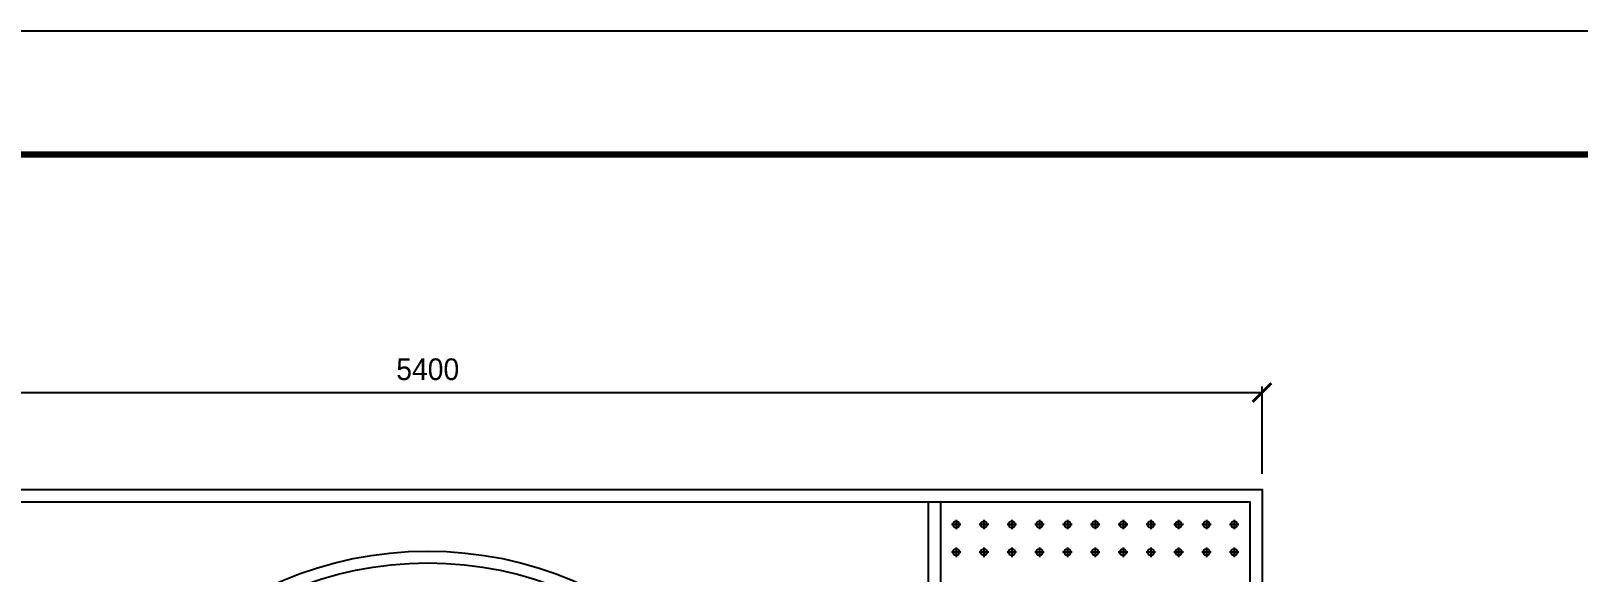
# Model space of a CAD drawing. Header units: millimetres. Extents: x 0 to 16815, y 0 to 11890.
# Drawn here: x 3401 to 8407, y 10138 to 11890 of the extents above; entities that cross this region are included whole.
import ezdxf

# ---------------------------------------------------------------- set-up
doc = ezdxf.new("R2010")
doc.units = ezdxf.units.MM
doc.linetypes.add('CENTER', pattern=[2, 1.25, -0.25, 0.25, -0.25])
doc.layers.get('DEFPOINTS').update_dxf_attribs({"color": 143})
for name, color, linetype in [('CENTER', 1, 'CENTER'), ('냉각탑_dim', 1, 'Continuous'), ('냉각탑_form', 1, 'Continuous')]:
    doc.layers.add(name, color=color, linetype=linetype)
doc.styles.add('HY울릉도L', font='')
doc.styles.get('HY울릉도L').set_extended_font_data('HY울릉도L')
doc.dimstyles.new('성지DIM', dxfattribs={"dimtxt": 3.5, "dimasz": 3, "dimexe": 1, "dimexo": 2.5, "dimgap": 2, "dimtad": 1, "dimdec": 0, "dimzin": 3, "dimdsep": 46, "dimtxsty": 'HY울릉도L', "dimblk": 'ARCHTICK', "dimcen": -2, "dimclrd": 256, "dimclre": 256, "dimclrt": 7, "dimadec": 0, "dimazin": 0, "dimtfac": 1, "dimtdec": 0, "dimtofl": 0, "dimtmove": 0, "dimatfit": 3, "dimfxl": 0, "dimtolj": 1, "dimtzin": 0, "dimlwe": -1, "dimarcsym": 0})

# ---------------------------------------------------------------- blocks, each defined once
blk = doc.blocks.new('냉각탑form')
at = {"layer": 'DEFPOINTS'}
blk.add_lwpolyline([(0, 297.07), (420.1, 297.07), (420.1, 0), (0, 0)], close=True, dxfattribs=at)
at = {"layer": '냉각탑_form', "const_width": 0.5}
blk.add_lwpolyline([(10, 287.07), (10, 10), (410.1, 10), (410.1, 287.07)], close=True, dxfattribs=at)
blk = doc.blocks.new('_ArchTick')
at = {"color": 0, "linetype": 'ByBlock', "const_width": 0.15}
blk.add_lwpolyline([(-0.5, -0.5), (0.5, 0.5)], dxfattribs=at)
blk = doc.blocks.new('*D26')
at = {"layer": 'DEFPOINTS', "color": 0, "transparency": 16777216}
for p in [(7384.8, 10719.7), (1984.8, 10406.3), (7384.8, 10406.3)]:
    blk.add_point(p, dxfattribs=at)
at = {"layer": '냉각탑_dim', "transparency": 16777216}
for p, q in [((1984.8, 10456.3), (1984.8, 10739.7)), ((7384.8, 10456.3), (7384.8, 10739.7))]:
    blk.add_line(p, q, dxfattribs=at)
at = {"layer": '냉각탑_dim', "lineweight": -2, "transparency": 16777216}
blk.add_line((1984.8, 10719.7), (7384.8, 10719.7), dxfattribs=at)
at = {"layer": '냉각탑_dim', "lineweight": -2, "transparency": 16777216, "xscale": 60, "yscale": 60, "zscale": 60, "rotation": 180}
blk.add_blockref('_ArchTick', (1984.8, 10719.7), dxfattribs=at)
at = {"layer": '냉각탑_dim', "lineweight": -2, "transparency": 16777216, "xscale": 60, "yscale": 60, "zscale": 60}
blk.add_blockref('_ArchTick', (7384.8, 10719.7), dxfattribs=at)
at = {"layer": '냉각탑_dim', "color": 7, "transparency": 16777216, "insert": (4684.8, 10794.7), "char_height": 70, "attachment_point": 5, "style": 'HY울릉도L'}
blk.add_mtext('\\A1;5400', dxfattribs=at)

msp = doc.modelspace()

# ---------------------------------------------------------------- linework, layer by layer
at = {"color": 3}
for p, q in [((6304.8, 7646.3), (6304.8, 10366.3)), ((6344.8, 7646.3), (6344.8, 10366.3))]:
    msp.add_line(p, q, dxfattribs=at)
for points in [[(1984.8, 7606.3), (1984.8, 10406.3), (7384.8, 10406.3), (7384.8, 7606.3)], [(2024.8, 7646.3), (2024.8, 10366.3), (7344.8, 10366.3), (7344.8, 7646.3)]]:
    msp.add_lwpolyline(points, close=True, dxfattribs=at)
for centre in [(6394.8, 10292.5), (6484.8, 10292.5), (6574.8, 10292.5), (6664.8, 10292.5), (6754.8, 10292.5), (6844.8, 10292.5), (6934.8, 10292.5), (7024.8, 10292.5), (7114.8, 10292.5), (7204.8, 10292.5), (7294.8, 10292.5), (6394.8, 10202.5), (6484.8, 10202.5), (6574.8, 10202.5), (6664.8, 10202.5), (6754.8, 10202.5), (6844.8, 10202.5), (6934.8, 10202.5), (7024.8, 10202.5), (7114.8, 10202.5), (7204.8, 10202.5), (7294.8, 10202.5)]:
    msp.add_circle(centre, 10.6)
for radius in [1200, 1200, 1161.9]:
    msp.add_circle((4684.8, 9006.3), radius, dxfattribs=at)
at = {"layer": 'CENTER', "linetype": 'CENTER', "ltscale": 50}
for p, q in [((6410.1, 10292.5), (6379.5, 10292.5)), ((6383, 10292.5), (6406.6, 10292.5)), ((6406.6, 10292.5), (6383, 10292.5)), ((6383, 10292.5), (6406.6, 10292.5)), ((6394.8, 10307.8), (6394.8, 10277.2)), ((6394.8, 10304.3), (6394.8, 10280.8)), ((6500.1, 10292.5), (6469.5, 10292.5)), ((6473, 10292.5), (6496.6, 10292.5)), ((6496.6, 10292.5), (6473, 10292.5)), ((6473, 10292.5), (6496.6, 10292.5)), ((6484.8, 10307.8), (6484.8, 10277.2)), ((6484.8, 10304.3), (6484.8, 10280.8)), ((6590.1, 10292.5), (6559.5, 10292.5)), ((6563, 10292.5), (6586.6, 10292.5)), ((6586.6, 10292.5), (6563, 10292.5)), ((6563, 10292.5), (6586.6, 10292.5)), ((6574.8, 10307.8), (6574.8, 10277.2)), ((6574.8, 10304.3), (6574.8, 10280.8)), ((6680.1, 10292.5), (6649.5, 10292.5)), ((6653, 10292.5), (6676.6, 10292.5)), ((6676.6, 10292.5), (6653, 10292.5)), ((6653, 10292.5), (6676.6, 10292.5)), ((6664.8, 10307.8), (6664.8, 10277.2)), ((6664.8, 10304.3), (6664.8, 10280.8)), ((6770.1, 10292.5), (6739.5, 10292.5)), ((6743, 10292.5), (6766.6, 10292.5)), ((6766.6, 10292.5), (6743, 10292.5)), ((6743, 10292.5), (6766.6, 10292.5)), ((6754.8, 10307.8), (6754.8, 10277.2)), ((6754.8, 10304.3), (6754.8, 10280.8)), ((6860.1, 10292.5), (6829.5, 10292.5)), ((6833, 10292.5), (6856.6, 10292.5)), ((6856.6, 10292.5), (6833, 10292.5)), ((6833, 10292.5), (6856.6, 10292.5)), ((6844.8, 10307.8), (6844.8, 10277.2)), ((6844.8, 10304.3), (6844.8, 10280.8)), ((6950.1, 10292.5), (6919.5, 10292.5)), ((6923, 10292.5), (6946.6, 10292.5)), ((6946.6, 10292.5), (6923, 10292.5)), ((6923, 10292.5), (6946.6, 10292.5)), ((6934.8, 10307.8), (6934.8, 10277.2)), ((6934.8, 10304.3), (6934.8, 10280.8)), ((7040.1, 10292.5), (7009.5, 10292.5)), ((7013, 10292.5), (7036.6, 10292.5)), ((7036.6, 10292.5), (7013, 10292.5)), ((7013, 10292.5), (7036.6, 10292.5)), ((7024.8, 10307.8), (7024.8, 10277.2)), ((7024.8, 10304.3), (7024.8, 10280.8)), ((7130.1, 10292.5), (7099.5, 10292.5)), ((7103, 10292.5), (7126.6, 10292.5)), ((7126.6, 10292.5), (7103, 10292.5)), ((7103, 10292.5), (7126.6, 10292.5)), ((7114.8, 10307.8), (7114.8, 10277.2)), ((7114.8, 10304.3), (7114.8, 10280.8)), ((7220.1, 10292.5), (7189.5, 10292.5)), ((7193, 10292.5), (7216.6, 10292.5)), ((7216.6, 10292.5), (7193, 10292.5)), ((7193, 10292.5), (7216.6, 10292.5)), ((7204.8, 10307.8), (7204.8, 10277.2)), ((7204.8, 10304.3), (7204.8, 10280.8)), ((7310.1, 10292.5), (7279.5, 10292.5)), ((7283, 10292.5), (7306.6, 10292.5)), ((7306.6, 10292.5), (7283, 10292.5)), ((7283, 10292.5), (7306.6, 10292.5)), ((7294.8, 10307.8), (7294.8, 10277.2)), ((7294.8, 10304.3), (7294.8, 10280.8)), ((6394.8, 10217.8), (6394.8, 10187.2)), ((6394.8, 10214.3), (6394.8, 10190.8)), ((6484.8, 10217.8), (6484.8, 10187.2)), ((6484.8, 10214.3), (6484.8, 10190.8)), ((6574.8, 10217.8), (6574.8, 10187.2)), ((6574.8, 10214.3), (6574.8, 10190.8)), ((6664.8, 10217.8), (6664.8, 10187.2)), ((6664.8, 10214.3), (6664.8, 10190.8)), ((6754.8, 10217.8), (6754.8, 10187.2)), ((6754.8, 10214.3), (6754.8, 10190.8)), ((6844.8, 10217.8), (6844.8, 10187.2)), ((6844.8, 10214.3), (6844.8, 10190.8)), ((6934.8, 10217.8), (6934.8, 10187.2)), ((6934.8, 10214.3), (6934.8, 10190.8)), ((7024.8, 10217.8), (7024.8, 10187.2)), ((7024.8, 10214.3), (7024.8, 10190.8)), ((7114.8, 10217.8), (7114.8, 10187.2)), ((7114.8, 10214.3), (7114.8, 10190.8)), ((7204.8, 10217.8), (7204.8, 10187.2)), ((7204.8, 10214.3), (7204.8, 10190.8)), ((7294.8, 10217.8), (7294.8, 10187.2)), ((7294.8, 10214.3), (7294.8, 10190.8)), ((6410.1, 10202.5), (6379.5, 10202.5)), ((6383, 10202.5), (6406.6, 10202.5)), ((6406.6, 10202.5), (6383, 10202.5)), ((6383, 10202.5), (6406.6, 10202.5)), ((6500.1, 10202.5), (6469.5, 10202.5)), ((6473, 10202.5), (6496.6, 10202.5)), ((6496.6, 10202.5), (6473, 10202.5)), ((6473, 10202.5), (6496.6, 10202.5)), ((6590.1, 10202.5), (6559.5, 10202.5)), ((6563, 10202.5), (6586.6, 10202.5)), ((6586.6, 10202.5), (6563, 10202.5)), ((6563, 10202.5), (6586.6, 10202.5)), ((6680.1, 10202.5), (6649.5, 10202.5)), ((6653, 10202.5), (6676.6, 10202.5)), ((6676.6, 10202.5), (6653, 10202.5)), ((6653, 10202.5), (6676.6, 10202.5)), ((6770.1, 10202.5), (6739.5, 10202.5)), ((6743, 10202.5), (6766.6, 10202.5)), ((6766.6, 10202.5), (6743, 10202.5)), ((6743, 10202.5), (6766.6, 10202.5)), ((6860.1, 10202.5), (6829.5, 10202.5)), ((6833, 10202.5), (6856.6, 10202.5)), ((6856.6, 10202.5), (6833, 10202.5)), ((6833, 10202.5), (6856.6, 10202.5)), ((6950.1, 10202.5), (6919.5, 10202.5)), ((6923, 10202.5), (6946.6, 10202.5)), ((6946.6, 10202.5), (6923, 10202.5)), ((6923, 10202.5), (6946.6, 10202.5)), ((7040.1, 10202.5), (7009.5, 10202.5)), ((7013, 10202.5), (7036.6, 10202.5)), ((7036.6, 10202.5), (7013, 10202.5)), ((7013, 10202.5), (7036.6, 10202.5)), ((7130.1, 10202.5), (7099.5, 10202.5)), ((7103, 10202.5), (7126.6, 10202.5)), ((7126.6, 10202.5), (7103, 10202.5)), ((7103, 10202.5), (7126.6, 10202.5)), ((7220.1, 10202.5), (7189.5, 10202.5)), ((7193, 10202.5), (7216.6, 10202.5)), ((7216.6, 10202.5), (7193, 10202.5)), ((7193, 10202.5), (7216.6, 10202.5)), ((7310.1, 10202.5), (7279.5, 10202.5)), ((7283, 10202.5), (7306.6, 10202.5)), ((7306.6, 10202.5), (7283, 10202.5)), ((7283, 10202.5), (7306.6, 10202.5))]:
    msp.add_line(p, q, dxfattribs=at)

# ---------------------------------------------------------------- block references
at = {"layer": '냉각탑_form', "xscale": 40.02539682539683, "yscale": 40.02539682539683, "zscale": 40.02539682539683}
msp.add_blockref('냉각탑form', (0, 0), dxfattribs=at)

# ---------------------------------------------------------------- dimensions: what is measured, and where the dimension line sits
at = {"layer": '냉각탑_dim'}
dim = msp.add_linear_dim(base=(7384.8, 10719.7), p1=(1984.8, 10406.3), p2=(7384.8, 10406.3), dimstyle='성지DIM', override={"dimscale": 20, "dimtmove": 2}, dxfattribs=at)
dim.commit()
dim.dimension.update_dxf_attribs({"geometry": '*D26', "text_midpoint": (4684.8, 10794.7)})

doc.saveas('drawing.dxf')
